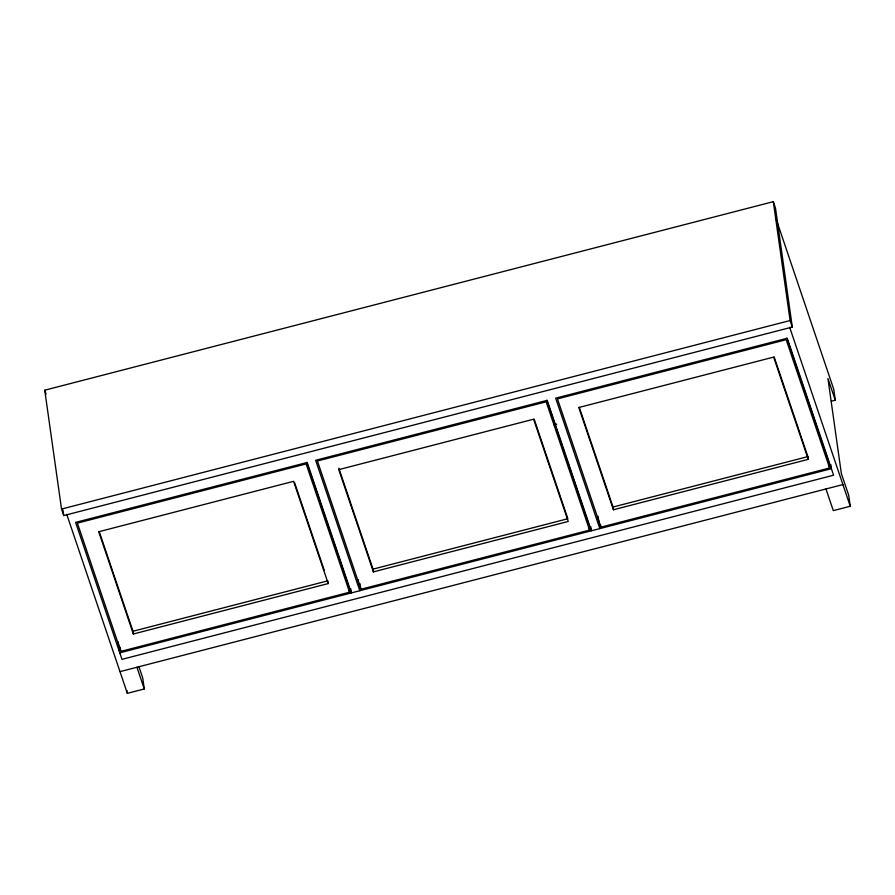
<?xml version="1.0" encoding="UTF-8"?>
<svg xmlns="http://www.w3.org/2000/svg" width="895" height="895" viewBox="0 0 895 895"><rect width="100%" height="100%" fill="white"/><g stroke="black" fill="none" stroke-linecap="round" stroke-linejoin="round"><path stroke-width="1.34" d="M44.75 390.198L773.314 201.666L775.518 208.177L792.299 327.044L63.735 515.576L61.531 509.065L44.75 390.198L46.07 394.102M61.531 509.065L790.095 320.533L773.314 201.666M554.072 424.823L556.768 424.129M831.365 401.206L835.27 400.199L833.726 389.224L776.256 219.432M133.355 633.996L132.963 631.255L327.816 580.833L328.208 583.574L133.355 633.996L98.741 531.742L293.594 481.32L328.208 583.574M373.383 571.883L338.769 469.629L533.621 419.207L568.236 521.461L373.383 571.883L373.002 569.142L567.844 518.72L534.125 419.084M807.883 456.607L808.263 459.348L613.422 509.77L613.03 507.029L807.883 456.607L774.153 356.971M349.553 592.199L306.135 463.923L77.395 523.116L120.814 651.392L349.553 592.199L348.781 586.717L306.694 462.402M589.581 530.086L546.163 401.81L317.423 461.003L360.842 589.279L589.581 530.086L588.809 524.604L546.733 400.289M829.609 467.973L786.19 339.697L557.462 398.89L600.881 527.166L829.609 467.973L828.837 462.491L786.761 338.176M119.997 671.642L842.911 484.575M66.745 514.334L127.336 693.334L144.274 688.949L142.73 677.974L138.848 666.495M835.27 400.199L827.931 378.507L841.356 473.6L848.706 495.282L850.25 506.257L833.312 510.642L825.962 488.961M790.095 320.533L792.299 327.044M789.659 327.268L850.25 506.257M808.263 459.348L773.649 357.094L578.808 407.505L613.422 509.77M579.3 407.393L613.03 507.029M338.836 468.197L373.002 569.142M294.533 482.506L324.27 570.339M99.244 531.619L132.963 631.255M136.935 667.267L144.274 688.949M830.806 464.561L831.388 468.689L119.773 652.835L118.218 641.827M600.489 524.414L600.881 527.166M598.084 516.214L599.829 528.609L555.683 398.163L787.242 338.243L833.592 475.2L121.977 659.346L75.616 522.389L307.175 462.469L351.332 592.915L350.75 588.787M590.778 526.674L591.36 530.802L547.203 400.356L315.644 460.276L359.801 590.722L358.246 579.703M360.07 583.786L360.842 589.279M126.945 690.582L127.336 693.334M120.232 647.275L120.814 651.392M62.952 510.049L63.735 515.576"/></g></svg>
